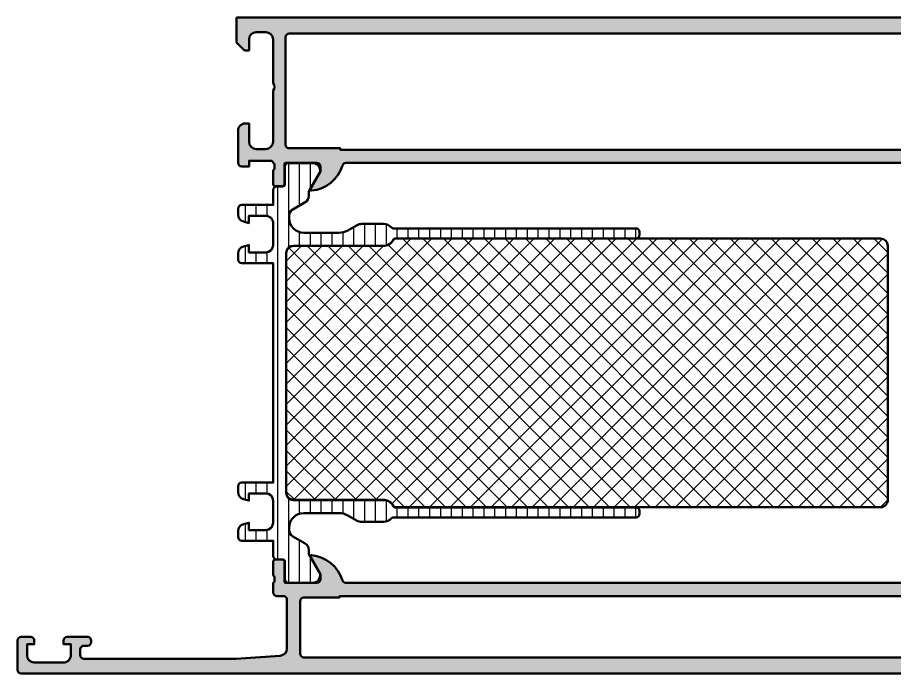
# Model space of a CAD drawing. Extents: x 0 to 210, y 0 to 90.
# Drawn here: x 0 to 120.1, y 0 to 89.8 of the extents above; entities that cross this region are included whole.
import ezdxf

# ---------------------------------------------------------------- set-up
doc = ezdxf.new("R2010")
doc.units = 0
for name, color, linetype, lineweight in [('0S-Alu contour', 7, 'Continuous', 50), ('0S-Alu hatch', 252, 'Continuous', 25), ('0S-Plastic contour', 254, 'Continuous', 50), ('0S-Plastic hatch', 253, 'Continuous', 25), ('0S-PT contour', 91, 'Continuous', 50), ('0S-PT hatch', 103, 'Continuous', 25)]:
    doc.layers.add(name, color=color, linetype=linetype, lineweight=lineweight)

# ---------------------------------------------------------------- blocks, each defined once
blk = doc.blocks.new('345310__DBAFB483_5487_4C6C_813A_D7002F64E29E_')
at = {"layer": '0S-Alu hatch'}
h = blk.add_hatch(color=256, dxfattribs=at)
edge = h.paths.add_edge_path()
edge.add_line((30, 89.8), (30, 86.40000610351561))
edge.add_line((30, 86.40000610351561), (31.0999755859375, 85.29999999999998))
edge.add_line((31.0999755859375, 85.29999999999998), (31.69998168945312, 85.29999999999998))
edge.add_line((31.69998168945312, 85.29999999999998), (31.69998168925665, 86.79998017685217))
edge.add_ellipse((32.70000151260096, 86.79998017685219), major_axis=(-1.000019823344302, 0), ratio=1, start_angle=270.00000001606634, end_angle=360, ccw=False)
edge.add_line((32.70000151232054, 87.80000000019649), (33.99997299848461, 87.80000000036453))
edge.add_ellipse((33.9999729984846, 86.7999729984846), major_axis=(-1.000027001879928, 0), ratio=1, start_angle=180, end_angle=269.9999999999992, ccw=False)
edge.add_line((35.00000000036453, 86.7999729984846), (35, 80.8))
edge.add_ellipse((34.47487825965852, 80.29999999999998), major_axis=(-0.7250881616598547, 0), ratio=1, start_angle=136.4038153765767, end_angle=223.5961846234234, ccw=False)
edge.add_line((35, 79.8), (35.00000000036453, 72.80002700151539))
edge.add_ellipse((33.99997299848459, 72.8000270015154), major_axis=(-1.000027001879935, 0), ratio=1, start_angle=90.00000000866072, end_angle=180, ccw=False)
edge.add_line((33.99997299863575, 71.79999999963547), (32.70000151260096, 71.79999999980352))
edge.add_ellipse((32.70000151260097, 72.80001982314784), major_axis=(-1.000019823344317, 0), ratio=1, start_angle=0, end_angle=89.9999999999996, ccw=False)
edge.add_line((31.69998168925665, 72.80001982314785), (31.69998168945312, 75.3))
edge.add_line((31.69998168945312, 75.3), (31.20000151260096, 75.30000000019648))
edge.add_arc((31.20000151260095, 74.29998017685216), 1.000019823344317, 89.9999999999998, 180)
edge.add_line((30.19998168925664, 74.299980176909), (30.19998168920304, 69.90000665918463))
edge.add_arc((30.69999750391119, 69.90000665918461), 0.5000158147081564, 180, 269.9999999999992)
edge.add_line((30.69999750391119, 69.39999084447646), (31.69998168945312, 69.39999084472655))
edge.add_line((31.69998168945312, 69.39999084472655), (31.70016479492188, 70.19971923828125))
edge.add_line((31.70016479492188, 70.19971923828125), (34.69481618328724, 70.19971923828125))
edge.add_ellipse((34.6923648174189, 69.8919895456192), major_axis=(-0.3077394562621123, 0), ratio=1, start_angle=181.4915769295175, end_angle=269.54359312452556, ccw=False)
edge.add_ellipse((34.92116355345697, 69.6324794080069), major_axis=(-0.2788950563274163, 0), ratio=1, start_angle=178.8354106258303, end_angle=253.58012358071682, ccw=False)
edge.add_line((35.20000099999999, 69.62681100000817), (35.20000100000001, 69.17321700000853))
edge.add_ellipse((34.92113290435685, 69.16755634053143), major_axis=(-0.2789255417371446, 0), ratio=1, start_angle=106.424594555353, end_angle=181.1628700728981, ccw=False)
edge.add_line((35.00000000000001, 68.9000130000085), (35.00000000000001, 67.020002))
edge.add_arc((35.30000000000001, 67.020002), 0.3000000000000043, 180, 270)
edge.add_line((35.30000000000001, 66.720002), (36.27997431904278, 66.720002))
edge.add_arc((36.27997431904278, 67.020002), 0.3000000000000114, 270, 360)
edge.add_line((36.57997431904279, 67.020002), (36.57997431904279, 69.77999999999999))
edge.add_ellipse((36.6999743190428, 69.77999999999999), major_axis=(-0.1200000000000116, 0), ratio=1, start_angle=270.0000000000034, end_angle=360, ccw=False)
edge.add_line((36.6999743190428, 69.89999999999999), (41, 69.9))
edge.add_ellipse((41, 69.40000000000002), major_axis=(-0.4999999999999858, 0), ratio=1, start_angle=180, end_angle=270.0000000000008, ccw=False)
edge.add_line((41.5, 69.4), (41.5, 68.7))
edge.add_line((41.5, 68.7), (40.11850454237763, 66.30717967697242))
edge.add_arc((40.23811978464828, 66.23811978464829), 0.1381197846482851, 149.9999999999973, 275.6225775507957)
edge.add_arc((39.76177675882625, 71.07660886184773), 4.999999999999915, 275.6225775507929, 342.2515836439301)
edge.add_ellipse((45.00000000000004, 69.39999999999995), major_axis=(-0.5000000000000647, 0), ratio=1, start_angle=269.9999999999984, end_angle=342.25158364393036, ccw=False)
edge.add_line((45.00000000000006, 69.9), (164.9999999999999, 69.89999999999999))
edge.add_ellipse((164.9999999999999, 69.39999999999951), major_axis=(-0.5000000000004832, 0), ratio=1, start_angle=197.7484163560697, end_angle=269.99999999999676, ccw=False)
edge.add_arc((170.2382232411737, 71.0766088618473), 4.999999999999522, 197.7484163560698, 264.3774224492072)
edge.add_arc((169.7618802153517, 66.23811978464826), 0.1381197846482856, 264.3774224492166, 390.0000000000042)
edge.add_line((169.8814954576223, 66.30717967697241), (168.5, 68.69999999999996))
edge.add_line((168.5, 68.69999999999996), (168.5, 69.40000000000003))
edge.add_ellipse((169, 69.39999999999996), major_axis=(-0.5000000000000285, 0), ratio=1, start_angle=270.0000000000065, end_angle=360, ccw=False)
edge.add_line((169, 69.89999999999998), (173.3000256809573, 69.89999999999998))
edge.add_ellipse((173.3000256809572, 69.78000000000002), major_axis=(-0.1199999999999619, 0), ratio=1, start_angle=180, end_angle=269.9999999999864, ccw=False)
edge.add_line((173.4200256809572, 69.78000000000003), (173.4200256809572, 67.02000199999999))
edge.add_arc((173.7200256809572, 67.02000199999999), 0.3000000000000114, 180, 269.9999999999945)
edge.add_line((173.7200256809572, 66.72000199999998), (174.7, 66.720002))
edge.add_arc((174.7, 67.020002), 0.3000000000000114, 270, 360)
edge.add_line((175, 67.020002), (175, 68.90001300000849))
edge.add_ellipse((175.0788670956432, 69.16755634053149), major_axis=(-0.2789255417372305, 0), ratio=1, start_angle=-1.1628700728862214, end_angle=73.57540544463632, ccw=False)
edge.add_line((174.799999, 69.17321700000853), (174.799999, 69.62681100000866))
edge.add_ellipse((175.078836446543, 69.63247940800693), major_axis=(-0.2788950563274499, 0), ratio=1, start_angle=-73.5801235791069, end_angle=1.1645893740762858, ccw=False)
edge.add_ellipse((175.3075800997164, 69.89204593277587), major_axis=(-0.307682929215992, 0), ratio=1, start_angle=270.4531670651785, end_angle=358.51865275890447, ccw=False)
edge.add_line((175.3051465816195, 70.19971923828123), (178.2998046875, 70.19971923828125))
edge.add_line((178.2998046875, 70.19971923828125), (178.2999877929687, 69.39999084472656))
edge.add_line((178.2999877929687, 69.39999084472656), (179.2999719785106, 69.39999084447648))
edge.add_arc((179.2999719785106, 69.90000665918465), 0.5000158147081777, 270.0000000000033, 360)
edge.add_line((179.7999877932188, 69.90000665916234), (179.7999877931652, 74.29998017685212))
edge.add_arc((178.7999679698208, 74.29998017685212), 1.000019823344359, 0, 90.0000000000016)
edge.add_line((178.7999679698208, 75.30000000019648), (178.2999877929687, 75.3))
edge.add_line((178.2999877929687, 75.3), (178.2999877931653, 72.8000198231479))
edge.add_ellipse((177.2999679698209, 72.80001982314788), major_axis=(-1.000019823344359, 0), ratio=1, start_angle=90.00000001606747, end_angle=180, ccw=False)
edge.add_line((177.2999679701013, 71.79999999980352), (175.9999964839373, 71.79999999963546))
edge.add_ellipse((175.9999964839373, 72.8000270015154), major_axis=(-1.000027001879942, 0), ratio=1, start_angle=0, end_angle=90, ccw=False)
edge.add_line((174.9999694820573, 72.8000270015154), (174.9999694824218, 79.8))
edge.add_ellipse((175.5250912227634, 80.29999999999998), major_axis=(-0.725088161659901, 0), ratio=1, start_angle=-43.59618462341979, end_angle=43.5961846234199, ccw=False)
edge.add_line((174.9999694824218, 80.8), (174.9999694820573, 86.7999729984846))
edge.add_ellipse((175.9999964839373, 86.79997299848456), major_axis=(-1.000027001879942, 0), ratio=1, start_angle=270.00000000866146, end_angle=360, ccw=False)
edge.add_line((175.9999964837861, 87.8000000003645), (177.2999679698209, 87.80000000019648))
edge.add_ellipse((177.2999679698209, 86.79998017685215), major_axis=(-1.000019823344331, 0), ratio=1, start_angle=180, end_angle=270.00000000000165, ccw=False)
edge.add_line((178.2999877931652, 86.79998017685215), (178.2999877929687, 85.29999999999998))
edge.add_line((178.2999877929687, 85.29999999999998), (178.8999938964844, 85.29999999999998))
edge.add_line((178.8999938964844, 85.29999999999998), (179.9999694824218, 86.40000610351561))
edge.add_line((179.9999694824218, 86.40000610351561), (179.9999694824218, 89.8))
edge.add_line((179.9999694824218, 89.8), (30, 89.8))
edge = h.paths.add_edge_path()
edge.add_ellipse((37.20000898742269, 87.09997956848551), major_axis=(-0.5000234838237247, 0), ratio=1, start_angle=270.0000000002329, end_angle=359.9973091415379, ccw=False)
edge.add_line((37.20000898742065, 87.60000305230923), (172.7999643096964, 87.60000305230922))
edge.add_ellipse((172.7999643096964, 87.09997956848551), major_axis=(-0.5000234838237247, 0), ratio=1, start_angle=180, end_angle=270, ccw=False)
edge.add_line((173.2999877935202, 87.09997956849404), (173.2999877932188, 72.40000665918463))
edge.add_ellipse((172.7999719785107, 72.40000665918463), major_axis=(-0.5000158147081493, 0), ratio=1, start_angle=89.9999999999967, end_angle=180, ccw=False)
edge.add_line((172.7999719785107, 71.89999084447648), (165.7999877929687, 71.89999084472656))
edge.add_line((165.7999877929687, 71.89999084472656), (165.7999877929687, 71.69999389648437))
edge.add_line((165.7999877929687, 71.69999389648437), (44.19998550415039, 71.69999389648437))
edge.add_line((44.19998550415039, 71.69999389648437), (44.19998550415039, 71.89999084472656))
edge.add_line((44.19998550415039, 71.89999084472656), (37.20000131860846, 71.89999084447646))
edge.add_ellipse((37.20000131860846, 72.40000665918463), major_axis=(-0.5000158147081564, 0), ratio=1, start_angle=0, end_angle=90, ccw=False)
edge.add_line((36.6999855039003, 72.40000665918463), (36.6999855041504, 87.1000030517578))
at = {"layer": '0S-Alu contour', "color": 7}
for points in [[(30, 89.8), (30, 86.40000610351561), (31.0999755859375, 85.29999999999998), (31.69998168945312, 85.29999999999998), (31.69998168925665, 86.79998017685217)], [(178.2999877931652, 86.79998017685215), (178.2999877929687, 85.29999999999998), (178.8999938964844, 85.29999999999998), (179.9999694824218, 86.40000610351561), (179.9999694824218, 89.8), (30, 89.8)], [(32.70000151232054, 87.80000000019649), (33.99997299848461, 87.80000000036453)], [(175.9999964837861, 87.8000000003645), (177.2999679698209, 87.80000000019648)], [(35.00000000036453, 86.7999729984846), (35, 80.8)], [(36.6999855039003, 72.40000665918463), (36.6999855041504, 87.1000030517578)], [(37.20000898742065, 87.60000305230923), (172.7999643096964, 87.60000305230922)], [(173.2999877935202, 87.09997956849404), (173.2999877932188, 72.40000665918463)], [(174.9999694824218, 80.8), (174.9999694820573, 86.7999729984846)], [(35, 79.8), (35.00000000036453, 72.80002700151539)], [(174.9999694820573, 72.8000270015154), (174.9999694824218, 79.8)], [(31.69998168925665, 72.80001982314785), (31.69998168945312, 75.3), (31.20000151260096, 75.30000000019648)], [(178.7999679698208, 75.30000000019648), (178.2999877929687, 75.3), (178.2999877931653, 72.8000198231479)], [(30.19998168925664, 74.299980176909), (30.19998168920304, 69.90000665918463)], [(179.7999877932188, 69.90000665916234), (179.7999877931652, 74.29998017685212)], [(33.99997299863575, 71.79999999963547), (32.70000151260096, 71.79999999980352)], [(172.7999719785107, 71.89999084447648), (165.7999877929687, 71.89999084472656), (165.7999877929687, 71.69999389648437), (44.19998550415039, 71.69999389648437), (44.19998550415039, 71.89999084472656), (37.20000131860846, 71.89999084447646)], [(177.2999679701013, 71.79999999980352), (175.9999964839373, 71.79999999963546)], [(30.69999750391119, 69.39999084447646), (31.69998168945312, 69.39999084472655), (31.70016479492188, 70.19971923828125), (34.69481618328724, 70.19971923828125)], [(36.57997431904279, 67.020002), (36.57997431904279, 69.77999999999999)], [(36.6999743190428, 69.89999999999999), (41, 69.9)], [(45.00000000000006, 69.9), (164.9999999999999, 69.89999999999999)], [(169, 69.89999999999998), (173.3000256809573, 69.89999999999998)], [(173.4200256809572, 69.78000000000003), (173.4200256809572, 67.02000199999999)], [(175.3051465816195, 70.19971923828123), (178.2998046875, 70.19971923828125), (178.2999877929687, 69.39999084472656), (179.2999719785106, 69.39999084447648)], [(35.00000000000001, 68.9000130000085), (35.00000000000001, 67.020002)], [(35.20000099999999, 69.62681100000817), (35.20000100000001, 69.17321700000853)], [(41.5, 69.4), (41.5, 68.7), (40.11850454237763, 66.30717967697242)], [(169.8814954576223, 66.30717967697241), (168.5, 68.69999999999996), (168.5, 69.40000000000003)], [(174.799999, 69.17321700000853), (174.799999, 69.62681100000866)], [(175, 67.020002), (175, 68.90001300000849)], [(35.30000000000001, 66.720002), (36.27997431904278, 66.720002)], [(173.7200256809572, 66.72000199999998), (174.7, 66.720002)]]:
    blk.add_lwpolyline(points, dxfattribs=at)
at = {"layer": '0S-Alu contour', "color": 7, "extrusion": (0, 0, -1)}
for centre, radius, start, end in [((-32.70000151260096, 86.79998017685219), 1.000019823344302, 0, 89.99999998393368), ((-33.9999729984846, 86.7999729984846), 1.000027001879928, 90.00000000000081, 180), ((-175.9999964839373, 86.79997299848456), 1.000027001879942, 0, 89.99999999133853), ((-177.2999679698209, 86.79998017685215), 1.000019823344331, 89.99999999999837, 180), ((-37.20000898742269, 87.09997956848551), 0.5000234838237247, 0.002690858462049, 89.99999999976713), ((-172.7999643096964, 87.09997956848551), 0.5000234838237247, 90, 180), ((-34.47487825965852, 80.29999999999998), 0.7250881616598548, 136.4038153765766, 223.5961846234233), ((-175.5250912227634, 80.29999999999998), 0.725088161659901, 316.4038153765801, 43.59618462341983), ((-32.70000151260097, 72.80001982314784), 1.000019823344317, 270.0000000000004, 0), ((-33.99997299848459, 72.8000270015154), 1.000027001879935, 180, 269.9999999913393), ((-37.20000131860846, 72.40000665918463), 0.5000158147081564, 270, 0), ((-172.7999719785107, 72.40000665918463), 0.5000158147081493, 180, 270.0000000000033), ((-175.9999964839373, 72.8000270015154), 1.000027001879942, 270, 0), ((-177.2999679698209, 72.80001982314788), 1.000019823344359, 180, 269.9999999839325), ((-34.6923648174189, 69.8919895456192), 0.3077394562621123, 90.45640687547443, 178.5084230704825), ((-34.92116355345697, 69.6324794080069), 0.2788950563274163, 106.4198764192832, 181.1645893741698), ((-36.6999743190428, 69.77999999999999), 0.1200000000000116, 0, 89.99999999999662), ((-41, 69.40000000000002), 0.4999999999999858, 89.9999999999992, 180), ((-45.00000000000004, 69.39999999999995), 0.5000000000000647, 17.74841635606966, 90.0000000000016), ((-164.9999999999999, 69.39999999999951), 0.5000000000004832, 90.00000000000325, 162.2515836439303), ((-169, 69.39999999999996), 0.5000000000000285, 0, 89.99999999999349), ((-173.3000256809572, 69.78000000000002), 0.1199999999999619, 90.00000000001357, 180), ((-175.078836446543, 69.63247940800693), 0.2788950563274499, 358.8354106259237, 73.58012357910688), ((-175.3075800997164, 69.89204593277587), 0.307682929215992, 1.48134724109554, 89.54683293482152), ((-34.92113290435685, 69.16755634053143), 0.2789255417371446, 178.8371299271019, 253.575405444647), ((-175.0788670956432, 69.16755634053149), 0.2789255417372305, 286.4245945553637, 1.162870072886224)]:
    blk.add_arc(centre, radius, start, end, dxfattribs=at)
at = {"layer": '0S-Alu contour', "color": 7}
for centre, radius, start, end in [((31.20000151260095, 74.29998017685216), 1.000019823344317, 89.9999999999998, 180), ((178.7999679698208, 74.29998017685212), 1.000019823344359, 0, 90.0000000000016), ((30.69999750391119, 69.90000665918461), 0.5000158147081564, 180, 269.9999999999992), ((179.2999719785106, 69.90000665918465), 0.5000158147081777, 270.0000000000033, 0), ((39.76177675882625, 71.07660886184773), 4.999999999999915, 275.6225775507929, 342.2515836439301), ((170.2382232411737, 71.0766088618473), 4.999999999999522, 197.7484163560698, 264.3774224492072), ((35.30000000000001, 67.020002), 0.3000000000000043, 180, 270), ((36.27997431904278, 67.020002), 0.3000000000000114, 270, 0), ((40.23811978464828, 66.23811978464829), 0.1381197846482851, 149.9999999999973, 275.6225775507957), ((169.7618802153517, 66.23811978464826), 0.1381197846482856, 264.3774224492166, 30.00000000000416), ((173.7200256809572, 67.02000199999999), 0.3000000000000114, 180, 269.9999999999945), ((174.7, 67.020002), 0.3000000000000114, 270, 0)]:
    blk.add_arc(centre, radius, start, end, dxfattribs=at)
blk = doc.blocks.new('245327__C580EF58_B4B7_433E_B28A_AFDC94E6EC73___C88EB13C_9225_4114_BD63_68DD6DCE6087_')
at = {"layer": '0S-Plastic hatch'}
h = blk.add_hatch(dxfattribs=at)
h.set_pattern_fill('ANSI31', color=256, scale=0.4680000000000001, angle=45, style=0)
h.set_pattern_definition([(90, (0, 0), (-1.4859, 0), [])])
edge = h.paths.add_edge_path()
edge.add_arc((39.19999999999999, 62.34999999999928), 2.010000000000005, 180, 270)
edge.add_line((39.19999999999999, 60.33999999999927), (43.99162662856491, 60.33999999999927))
edge.add_arc((43.99162662856491, 62.84999999999937), 2.510000000000104, 270, 299.5075853665981)
edge.add_line((45.2278989710071, 60.66557085367463), (46.43147689222136, 61.34673283985061))
edge.add_ellipse((47.16535967717713, 60.0500000000004), major_axis=(-1.49000000000014, 0), ratio=1, start_angle=269.99999999999943, end_angle=299.50758536659833, ccw=False)
edge.add_line((47.16535967717714, 61.54000000000054), (50.12499866056393, 61.54000000000053))
edge.add_ellipse((50.1249986605639, 60.05000000004324), major_axis=(-1.489999999957291, 0), ratio=1, start_angle=221.8103148951162, end_angle=269.99999999999864, ccw=False)
edge.add_arc((51.46663944704585, 61.24999999999929), 0.3100000000000608, 221.8103148951158, 270)
edge.add_line((51.46663944704585, 60.93999999999923), (84.69459364058915, 60.93999999999926))
edge.add_ellipse((84.6945936405891, 60.44999999999925), major_axis=(-0.4900000000000162, 0), ratio=1, start_angle=180, end_angle=269.9999999999967, ccw=False)
edge.add_line((85.18459364058914, 60.44999999999927), (85.18459364058914, 60.04999999999923))
edge.add_ellipse((84.69459364058918, 60.04999999999921), major_axis=(-0.4899999999999523, 0), ratio=1, start_angle=90, end_angle=180, ccw=False)
edge.add_line((84.69459364058918, 59.55999999999925), (51.73745021024314, 59.55999999999924))
edge.add_arc((51.73745021024314, 59.24999999999905), 0.3100000000001941, 90, 153.612200038087)
edge.add_ellipse((50.12499866056444, 60.05000000003199), major_axis=(-1.490000000031457, 0), ratio=1, start_angle=87.34531223058929, end_angle=153.6122000380867, ccw=False)
edge.add_line((50.05598712564875, 58.56159904325242), (37.79973606131433, 58.5583961730485))
edge.add_arc((37.79999999999986, 57.54839620753545), 1.009999999999999, 90.01497284445892, 180)
edge.add_line((36.78999999999986, 57.54839620753544), (36.79000000000016, 24.75160379246469))
edge.add_arc((37.80000000000015, 24.75160379246469), 1.009999999999998, 180, 269.9850271555399)
edge.add_line((37.7997360613146, 23.74160382695164), (50.05598712564874, 23.73840095674772))
edge.add_ellipse((50.12499866056451, 22.24999999996827), major_axis=(-1.490000000031343, 0), ratio=1, start_angle=206.3877999619124, end_angle=272.65468776941367, ccw=False)
edge.add_arc((51.73745021024322, 23.05000000000118), 0.31000000000031, 206.3877999619124, 270)
edge.add_line((51.73745021024322, 22.74000000000087), (84.69459364058916, 22.74000000000087))
edge.add_ellipse((84.69459364058916, 22.25000000000089), major_axis=(-0.4899999999999807, 0), ratio=1, start_angle=180, end_angle=270, ccw=False)
edge.add_line((85.18459364058914, 22.25000000000089), (85.18459364058914, 21.85000000000087))
edge.add_ellipse((84.69459364058913, 21.85000000000088), major_axis=(-0.4900000000000091, 0), ratio=1, start_angle=90.0000000000017, end_angle=180, ccw=False)
edge.add_line((84.69459364058915, 21.36000000000088), (51.46663944704584, 21.36000000000088))
edge.add_arc((51.46663944704584, 21.05000000000083), 0.3100000000000413, 90.00000000000134, 138.1896851048857)
edge.add_ellipse((50.12499866056395, 22.24999999995679), major_axis=(-1.489999999957189, 0), ratio=1, start_angle=89.99999999999949, end_angle=138.1896851048845, ccw=False)
edge.add_line((50.12499866056394, 20.7599999999996), (47.16535967717706, 20.7599999999996))
edge.add_ellipse((47.16535967717707, 22.24999999999966), major_axis=(-1.490000000000058, 0), ratio=1, start_angle=60.49241463340212, end_angle=89.99999999999977, ccw=False)
edge.add_line((46.43147689222135, 20.95326716014952), (45.2278989710071, 21.6344291463255))
edge.add_arc((43.99162662856492, 19.45000000000079), 2.510000000000061, 60.49241463340192, 90.00000000000017)
edge.add_line((43.99162662856492, 21.96000000000086), (39.19999999999999, 21.96000000000086))
edge.add_arc((39.19999999999999, 19.95000000000085), 2.010000000000008, 90, 180)
edge.add_line((37.18999999999998, 19.95000000000048), (37.19000000000004, 19.64428655316073))
edge.add_arc((38.20000000000004, 19.64428655316092), 1.009999999999998, 180, 239.9999999999998)
edge.add_line((37.69500000000004, 18.76960089533864), (39.39369200779303, 17.78886060736907))
edge.add_ellipse((38.89869200779307, 16.93149545762251), major_axis=(-0.9899999999999444, 0), ratio=1, start_angle=180, end_angle=240.0000000000012, ccw=False)
edge.add_line((39.88869200779302, 16.93149545762231), (39.88869200779293, 16.47641776617654))
edge.add_arc((40.39869200779292, 16.47641776617644), 0.5099999999999909, 180, 209.999996599345)
edge.add_line((39.95701903672795, 16.22141779239089), (41.27694055409616, 13.93524634894251))
edge.add_ellipse((40.44422884911532, 13.3998180747229), major_axis=(-0.9899960709244707, 0), ratio=1, start_angle=98.22289635889899, end_angle=212.7407569883871, ccw=False)
edge.add_line((40.58582249619141, 12.42000000000005), (37.10999536038211, 12.41999999999308))
edge.add_ellipse((37.10999536038212, 12.90999597743866), major_axis=(-0.4899959774455791, 0), ratio=1, start_angle=-0.0003024817733034979, end_angle=89.9999999999983, ccw=False)
edge.add_line((36.61999938294337, 12.90999856427794), (36.62033133037532, 15.30995412303332))
edge.add_arc((36.31033133333454, 15.30999699999406), 0.3100000000059922, 359.9920752616494, 449.9999999994011)
edge.add_line((36.31033133333778, 15.61999700000005), (35.49999732109789, 15.61999699999287))
edge.add_ellipse((35.49999732109794, 16.10999432109082), major_axis=(-0.4899973210979454, 0), ratio=1, start_angle=0, end_angle=89.999999999995, ccw=False)
edge.add_line((35.00999999999999, 16.10999432109086), (35.01, 18.16000000000006))
edge.add_line((35.01, 18.16000000000006), (30.7, 18.16000000000006))
edge.add_ellipse((30.70000000000001, 18.65000000000006), major_axis=(-0.4899999999999985, 0), ratio=1, start_angle=0, end_angle=89.9999999999996, ccw=False)
edge.add_line((30.21000000000001, 18.65000000000007), (30.21000000000001, 19.48074922337443))
edge.add_ellipse((31.2, 19.48074922337443), major_axis=(-0.9899999999999913, 0), ratio=1, start_angle=284.9999999999999, end_angle=360, ccw=False)
edge.add_line((30.9437691453485, 20.4370157914006), (31.68999999999999, 20.63696774627165))
edge.add_line((31.68999999999999, 20.63696774627165), (31.69, 19.64000000000006))
edge.add_line((31.69, 19.64000000000006), (34, 19.64000000000006))
edge.add_arc((33.99999999999999, 20.65000000000006), 1.009999999999998, 270.0000000000004, 360)
edge.add_line((35.00999999999999, 20.65000000000006), (35.01000000000001, 23.65000000000006))
edge.add_arc((34.00000000000001, 23.65000000000007), 1.009999999999998, 0, 89.9999999999996)
edge.add_line((34.00000000000002, 24.66000000000006), (31.69, 24.66000000000006))
edge.add_line((31.69, 24.66000000000006), (31.69, 23.66303225372848))
edge.add_line((31.69, 23.66303225372848), (30.94376914534849, 23.86298420859954))
edge.add_ellipse((31.2, 24.81925077662571), major_axis=(-0.99, 0), ratio=1, start_angle=0, end_angle=74.99999999999898, ccw=False)
edge.add_line((30.21, 24.81925077662572), (30.21, 25.65000000000006))
edge.add_ellipse((30.70000000000002, 25.65000000000005), major_axis=(-0.4900000000000126, 0), ratio=1, start_angle=270.0000000000008, end_angle=360, ccw=False)
edge.add_line((30.70000000000001, 26.14000000000006), (35.01, 26.14000000000006))
edge.add_line((35.01, 26.14000000000006), (35.01000000000001, 56.16000000000006))
edge.add_line((35.01000000000001, 56.16000000000006), (30.69999999999998, 56.16000000000008))
edge.add_ellipse((30.69999999999998, 56.65000000000005), major_axis=(-0.4899999999999664, 0), ratio=1, start_angle=0, end_angle=90.0000000000004, ccw=False)
edge.add_line((30.21000000000001, 56.65000000000006), (30.21000000000002, 57.48074922337443))
edge.add_ellipse((31.20000000000008, 57.48074922337441), major_axis=(-0.9900000000000659, 0), ratio=1, start_angle=284.99999999999847, end_angle=360, ccw=False)
edge.add_line((30.9437691453486, 58.43701579140066), (31.69000000000003, 58.63696774627168))
edge.add_line((31.69000000000003, 58.63696774627168), (31.69000000000001, 57.64000000000004))
edge.add_line((31.69000000000001, 57.64000000000004), (34.00000000000003, 57.64000000000007))
edge.add_arc((34.00000000000002, 58.65000000000009), 1.010000000000012, 270.0000000000008, 360)
edge.add_line((35.01000000000003, 58.65000000000009), (35.01000000000001, 61.65000000000012))
edge.add_arc((34.00000000000002, 61.65000000000012), 1.00999999999999, 0, 90.00000000000081)
edge.add_line((34, 62.66000000000011), (31.69000000000001, 62.66000000000008))
edge.add_line((31.69000000000001, 62.66000000000008), (31.69000000000001, 61.6630322537285))
edge.add_line((31.69000000000001, 61.6630322537285), (30.9437691453485, 61.86298420859958))
edge.add_ellipse((31.19999999999999, 62.8192507766257), major_axis=(-0.9899999999999506, 0), ratio=1, start_angle=0, end_angle=75.00000000000011, ccw=False)
edge.add_line((30.21000000000003, 62.8192507766257), (30.21000000000002, 63.65000000000009))
edge.add_ellipse((30.70000000000002, 63.65000000000009), major_axis=(-0.4899999999999985, 0), ratio=1, start_angle=269.99999999999955, end_angle=360, ccw=False)
edge.add_line((30.70000000000002, 64.1400000000001), (35.01000000000001, 64.14000000000009))
edge.add_line((35.01000000000001, 64.14000000000009), (35.01000000000001, 66.19000567890927))
edge.add_ellipse((35.49999732109802, 66.19000567890927), major_axis=(-0.4899973210980022, 0), ratio=1, start_angle=269.9999999999975, end_angle=360, ccw=False)
edge.add_line((35.49999732109804, 66.68000300000728), (36.31033133334041, 66.68000300000006))
edge.add_arc((36.31033133334045, 66.99000300000013), 0.3100000000000733, 269.9999999999921, 360.0079248428869)
edge.add_line((36.62033133037523, 66.99004587752636), (36.61999938762344, 69.38993624989715))
edge.add_ellipse((37.10999536036693, 69.39000402257663), major_axis=(-0.4899959774303982, 0), ratio=1, start_angle=-90.00000000177721, end_angle=0.00792473549921624, ccw=False)
edge.add_line((37.10999536038213, 69.88000000000702), (40.58582249619143, 69.88000000000008))
edge.add_ellipse((40.44422884911532, 68.90018192527722), major_axis=(-0.9899960709244716, 0), ratio=1, start_angle=147.259243011622, end_angle=261.7771036411002, ccw=False)
edge.add_line((41.27694055409625, 68.36475365105775), (39.95701903672796, 66.07858220760926))
edge.add_arc((40.39869200779293, 65.8235822338237), 0.5099999999999976, 150.0000034006536, 180)
edge.add_line((39.88869200779293, 65.82358223382359), (39.88869200779302, 65.36850454237779))
edge.add_ellipse((38.89869200779299, 65.36850454237762), major_axis=(-0.9900000000000304, 0), ratio=1, start_angle=120.00000000000259, end_angle=180, ccw=False)
edge.add_line((39.39369200779304, 64.51113939263102), (37.69500000000002, 63.53039910466143))
edge.add_arc((38.20000000000004, 62.65571344683914), 1.010000000000008, 120.0000000000008, 180)
edge.add_line((37.19000000000003, 62.65571344683933), (37.18999999999998, 62.34999999999965))
at = {"layer": '0S-Plastic contour', "color": 7}
for points in [[(37.10999536038213, 69.88000000000702), (40.58582249619143, 69.88000000000008)], [(36.62033133037523, 66.99004587752636), (36.61999938762344, 69.38993624989715)], [(41.27694055409625, 68.36475365105775), (39.95701903672796, 66.07858220760926)], [(30.70000000000002, 64.1400000000001), (35.01000000000001, 64.14000000000009), (35.01000000000001, 66.19000567890927)], [(35.49999732109804, 66.68000300000728), (36.31033133334041, 66.68000300000006)], [(39.88869200779293, 65.82358223382359), (39.88869200779302, 65.36850454237779)], [(39.39369200779304, 64.51113939263102), (37.69500000000002, 63.53039910466143)], [(30.21000000000003, 62.8192507766257), (30.21000000000002, 63.65000000000009)], [(34, 62.66000000000011), (31.69000000000001, 62.66000000000008), (31.69000000000001, 61.6630322537285), (30.9437691453485, 61.86298420859958)], [(37.19000000000003, 62.65571344683933), (37.18999999999998, 62.34999999999965)], [(35.01000000000003, 58.65000000000009), (35.01000000000001, 61.65000000000012)], [(45.2278989710071, 60.66557085367463), (46.43147689222136, 61.34673283985061)], [(47.16535967717714, 61.54000000000054), (50.12499866056393, 61.54000000000053)], [(39.19999999999999, 60.33999999999927), (43.99162662856491, 60.33999999999927)], [(51.46663944704585, 60.93999999999923), (84.69459364058915, 60.93999999999926)], [(85.18459364058914, 60.44999999999927), (85.18459364058914, 60.04999999999923)], [(84.69459364058918, 59.55999999999925), (51.73745021024314, 59.55999999999924)], [(30.9437691453486, 58.43701579140066), (31.69000000000003, 58.63696774627168), (31.69000000000001, 57.64000000000004), (34.00000000000003, 57.64000000000007)], [(50.05598712564875, 58.56159904325242), (37.79973606131433, 58.5583961730485)], [(30.21000000000001, 56.65000000000006), (30.21000000000002, 57.48074922337443)], [(36.78999999999986, 57.54839620753544), (36.79000000000016, 24.75160379246469)], [(30.70000000000001, 26.14000000000006), (35.01, 26.14000000000006), (35.01000000000001, 56.16000000000006), (30.69999999999998, 56.16000000000008)], [(30.21, 24.81925077662572), (30.21, 25.65000000000006)], [(34.00000000000002, 24.66000000000006), (31.69, 24.66000000000006), (31.69, 23.66303225372848), (30.94376914534849, 23.86298420859954)], [(35.00999999999999, 20.65000000000006), (35.01000000000001, 23.65000000000006)], [(37.7997360613146, 23.74160382695164), (50.05598712564874, 23.73840095674772)], [(43.99162662856492, 21.96000000000086), (39.19999999999999, 21.96000000000086)], [(46.43147689222135, 20.95326716014952), (45.2278989710071, 21.6344291463255)], [(51.73745021024322, 22.74000000000087), (84.69459364058916, 22.74000000000087)], [(85.18459364058914, 22.25000000000089), (85.18459364058914, 21.85000000000087)], [(30.9437691453485, 20.4370157914006), (31.68999999999999, 20.63696774627165), (31.69, 19.64000000000006), (34, 19.64000000000006)], [(50.12499866056394, 20.7599999999996), (47.16535967717706, 20.7599999999996)], [(84.69459364058915, 21.36000000000088), (51.46663944704584, 21.36000000000088)], [(30.21000000000001, 18.65000000000007), (30.21000000000001, 19.48074922337443)], [(37.18999999999998, 19.95000000000048), (37.19000000000004, 19.64428655316073)], [(35.00999999999999, 16.10999432109086), (35.01, 18.16000000000006), (30.7, 18.16000000000006)], [(37.69500000000004, 18.76960089533864), (39.39369200779303, 17.78886060736907)], [(39.88869200779302, 16.93149545762231), (39.88869200779293, 16.47641776617654)], [(36.31033133333778, 15.61999700000005), (35.49999732109789, 15.61999699999287)], [(39.95701903672795, 16.22141779239089), (41.27694055409616, 13.93524634894251)], [(36.61999938294337, 12.90999856427794), (36.62033133037532, 15.30995412303332)], [(40.58582249619141, 12.42000000000005), (37.10999536038211, 12.41999999999308)]]:
    blk.add_lwpolyline(points, dxfattribs=at)
at = {"layer": '0S-Plastic contour', "color": 7, "extrusion": (0, 0, -1)}
for centre, radius, start, end in [((-37.10999536036693, 69.39000402257663), 0.4899959774303983, 359.9920752645008, 90.0000000017772), ((-40.44422884911532, 68.90018192527722), 0.9899960709244716, 98.2228963588998, 212.740756988378), ((-35.49999732109802, 66.19000567890927), 0.4899973210980022, 0, 90.00000000000249), ((-38.89869200779299, 65.36850454237762), 0.9900000000000304, 180, 239.9999999999974), ((-30.70000000000002, 63.65000000000009), 0.4899999999999985, 0, 90.00000000000043), ((-31.19999999999999, 62.8192507766257), 0.9899999999999506, 284.9999999999999, 0), ((-47.16535967717713, 60.0500000000004), 1.49000000000014, 60.49241463340167, 90.00000000000055), ((-50.1249986605639, 60.05000000004324), 1.489999999957291, 90.00000000000138, 138.1896851048838), ((-84.6945936405891, 60.44999999999925), 0.4900000000000162, 90.00000000000333, 180), ((-50.12499866056444, 60.05000000003199), 1.490000000031457, 206.3877999619134, 272.6546877694107), ((-84.69459364058918, 60.04999999999921), 0.4899999999999523, 180, 270), ((-31.20000000000008, 57.48074922337441), 0.9900000000000659, 0, 75.00000000000155), ((-30.69999999999998, 56.65000000000005), 0.4899999999999665, 269.9999999999996, 0), ((-30.70000000000002, 25.65000000000005), 0.4900000000000127, 0, 89.99999999999918), ((-31.2, 24.81925077662571), 0.99, 285.000000000001, 0), ((-50.12499866056451, 22.24999999996827), 1.490000000031343, 87.34531223058634, 153.6122000380876), ((-84.69459364058916, 22.25000000000089), 0.4899999999999807, 90, 180), ((-84.69459364058913, 21.85000000000088), 0.4900000000000091, 180, 269.9999999999983), ((-31.2, 19.48074922337443), 0.9899999999999913, 0, 75.00000000000011), ((-47.16535967717707, 22.24999999999966), 1.490000000000058, 270.0000000000002, 299.5075853665979), ((-50.12499866056395, 22.24999999995679), 1.489999999957189, 221.8103148951155, 270.0000000000006), ((-30.70000000000001, 18.65000000000006), 0.4899999999999985, 270.0000000000004, 0), ((-38.89869200779307, 16.93149545762251), 0.9899999999999444, 119.9999999999988, 180), ((-35.49999732109794, 16.10999432109082), 0.4899973210979454, 270.000000000005, 0), ((-40.44422884911532, 13.3998180747229), 0.9899960709244707, 147.2592430116129, 261.777103641101), ((-37.10999536038212, 12.90999597743866), 0.4899959774455791, 270.0000000000017, 0.0003024817733149)]:
    blk.add_arc(centre, radius, start, end, dxfattribs=at)
at = {"layer": '0S-Plastic contour', "color": 7}
for centre, radius, start, end in [((36.31033133334045, 66.99000300000013), 0.3100000000000733, 269.9999999999921, 0.007924842886852), ((40.39869200779293, 65.8235822338237), 0.5099999999999976, 150.0000034006536, 180), ((34.00000000000002, 61.65000000000012), 1.00999999999999, 0, 90.00000000000081), ((38.20000000000004, 62.65571344683914), 1.010000000000008, 120.0000000000008, 180), ((39.19999999999999, 62.34999999999928), 2.010000000000005, 180, 270), ((43.99162662856491, 62.84999999999937), 2.510000000000104, 270, 299.5075853665981), ((51.46663944704585, 61.24999999999929), 0.3100000000000608, 221.8103148951158, 270), ((51.73745021024314, 59.24999999999905), 0.3100000000001941, 90, 153.612200038087), ((34.00000000000002, 58.65000000000009), 1.010000000000012, 270.0000000000008, 0), ((37.79999999999986, 57.54839620753545), 1.009999999999999, 90.01497284445892, 180), ((34.00000000000001, 23.65000000000007), 1.009999999999998, 0, 89.9999999999996), ((37.80000000000015, 24.75160379246469), 1.009999999999998, 180, 269.9850271555399), ((51.73745021024322, 23.05000000000118), 0.31000000000031, 206.3877999619124, 270), ((39.19999999999999, 19.95000000000085), 2.010000000000008, 90, 180), ((43.99162662856492, 19.45000000000079), 2.510000000000061, 60.49241463340192, 90.00000000000017), ((33.99999999999999, 20.65000000000006), 1.009999999999998, 270.0000000000004, 0), ((51.46663944704584, 21.05000000000083), 0.3100000000000413, 90.00000000000134, 138.1896851048857), ((38.20000000000004, 19.64428655316092), 1.009999999999998, 180, 239.9999999999998), ((36.31033133333454, 15.30999699999406), 0.3100000000059922, 359.9920752616494, 89.99999999940115), ((40.39869200779292, 16.47641776617644), 0.5099999999999909, 180, 209.999996599345)]:
    blk.add_arc(centre, radius, start, end, dxfattribs=at)
blk = doc.blocks.new('465230__5C61C170_61E8_45DE_B977_BA0AC4AAD2B9_')
at = {"layer": '0S-PT hatch'}
h = blk.add_hatch(dxfattribs=at)
h.set_pattern_fill('ANSI37', color=256, scale=0.625, angle=90, style=0)
h.set_pattern_definition([(135, (0, 0), (-1.403165018917055, -1.403165018917055), []), (225, (0, 0), (1.403165018917055, -1.403165018917055), [])])
edge = h.paths.add_edge_path()
edge.add_line((119.19, 58.54999999999926), (119.19, 23.75000000000087))
edge.add_ellipse((118.2, 23.75000000000085), major_axis=(-0.9899999999999806, 0), ratio=1, start_angle=89.9999999999992, end_angle=180, ccw=False)
edge.add_line((118.2, 22.76000000000088), (84.69459364058918, 22.76000000000088))
edge.add_line((84.69459364058918, 22.76000000000088), (51.73745021024322, 22.76000000000087))
edge.add_ellipse((51.73745021024323, 23.0500000000012), major_axis=(-0.290000000000326, 0), ratio=1, start_angle=26.387799961914425, end_angle=89.99999999999858, ccw=False)
edge.add_arc((50.12499866056451, 22.24999999996827), 1.510000000031346, 26.38779996191237, 92.63694578617529)
edge.add_line((50.05552787846216, 23.75840107744361), (37.79974128782323, 23.76160382626873))
edge.add_ellipse((37.80000000000016, 24.75160379246471), major_axis=(-0.9900000000000099, 0), ratio=1, start_angle=0, end_angle=89.98502715553963, ccw=False)
edge.add_line((36.81000000000015, 24.75160379246469), (36.80999999999987, 57.54839620753544))
edge.add_ellipse((37.79999999999986, 57.54839620753545), major_axis=(-0.9899999999999877, 0), ratio=1, start_angle=270.0149728444588, end_angle=360, ccw=False)
edge.add_line((37.79974128782295, 58.5383961737314), (50.05552787846218, 58.54159892255653))
edge.add_arc((50.12499866056444, 60.050000000032), 1.510000000031461, 267.3630542138281, 333.6122000380864)
edge.add_ellipse((51.73745021024314, 59.24999999999906), major_axis=(-0.2900000000001922, 0), ratio=1, start_angle=270, end_angle=333.61220003808813, ccw=False)
edge.add_line((51.73745021024314, 59.53999999999926), (84.69459364058918, 59.53999999999926))
edge.add_line((84.69459364058918, 59.53999999999926), (118.2, 59.53999999999926))
edge.add_ellipse((118.1999999999999, 58.54999999999924), major_axis=(-0.990000000000009, 0), ratio=1, start_angle=180, end_angle=269.99999999999835, ccw=False)
at = {"layer": '0S-PT contour', "color": 7}
for points in [[(51.73745021024314, 59.53999999999926), (84.69459364058918, 59.53999999999926), (118.2, 59.53999999999926)], [(37.79974128782295, 58.5383961737314), (50.05552787846218, 58.54159892255653)], [(119.19, 58.54999999999926), (119.19, 23.75000000000087)], [(36.81000000000015, 24.75160379246469), (36.80999999999987, 57.54839620753544)], [(50.05552787846216, 23.75840107744361), (37.79974128782323, 23.76160382626873)], [(118.2, 22.76000000000088), (84.69459364058918, 22.76000000000088), (51.73745021024322, 22.76000000000087)]]:
    blk.add_lwpolyline(points, dxfattribs=at)
for centre, radius, start, end in [((50.12499866056444, 60.050000000032), 1.510000000031461, 267.3630542138281, 333.6122000380864), ((50.12499866056451, 22.24999999996827), 1.510000000031346, 26.38779996191237, 92.63694578617529)]:
    blk.add_arc(centre, radius, start, end, dxfattribs=at)
at = {"layer": '0S-PT contour', "color": 7, "extrusion": (0, 0, -1)}
for centre, radius, start, end in [((-51.73745021024314, 59.24999999999906), 0.2900000000001922, 26.38779996191187, 90), ((-118.1999999999999, 58.54999999999924), 0.990000000000009, 90.00000000000165, 180), ((-37.79999999999986, 57.54839620753545), 0.9899999999999877, 0, 89.98502715554122), ((-37.80000000000016, 24.75160379246471), 0.9900000000000101, 270.0149728444604, 0), ((-51.73745021024323, 23.0500000000012), 0.290000000000326, 270.0000000000014, 333.6122000380856), ((-118.2, 23.75000000000085), 0.9899999999999806, 180, 270.0000000000008)]:
    blk.add_arc(centre, radius, start, end, dxfattribs=at)
blk = doc.blocks.new('445180__5375E032_10CD_4467_A944_3CA9CA2A2E2F_')
at = {"layer": '0S-Alu hatch'}
h = blk.add_hatch(color=256, dxfattribs=at)
edge = h.paths.add_edge_path()
edge.add_line((35.50000000000001, 10.6), (36.39999999999999, 10.6))
edge.add_ellipse((36.4, 10.1), major_axis=(-0.4999999999999965, 0), ratio=1, start_angle=180, end_angle=270.0000000000008, ccw=False)
edge.add_line((36.89999999999999, 10.1), (36.90000000000001, 3.431119203401311))
edge.add_ellipse((35.90000000000001, 3.431119203401312), major_axis=(-1.000000000000007, 0), ratio=1, start_angle=94.08561677997488, end_angle=180, ccw=False)
edge.add_line((35.97124704998792, 2.433660503570566), (29.9, 2.000000000000001))
edge.add_line((29.9, 2.000000000000001), (9.099999999999998, 1.999999999999998))
edge.add_ellipse((9.099999999999996, 2.499999999999994), major_axis=(-0.4999999999999958, 0), ratio=1, start_angle=0, end_angle=90.00000000000023, ccw=False)
edge.add_line((8.6, 2.499999999999995), (8.6, 3.3))
edge.add_ellipse((9.099999999999996, 3.300000000000001), major_axis=(-0.4999999999999965, 0), ratio=1, start_angle=269.99999999999983, end_angle=360, ccw=False)
edge.add_line((9.099999999999998, 3.799999999999998), (9.599999999999998, 3.799999999999998))
edge.add_arc((9.599999999999998, 4.299999999999998), 0.5, 270, 360)
edge.add_line((10.1, 4.299999999999994), (10.1, 4.499999999999999))
edge.add_arc((9.600000000000001, 4.500000000000002), 0.4999999999999983, 0, 90)
edge.add_line((9.600000000000001, 5), (6.799999999999998, 4.999999999999999))
edge.add_arc((6.799999999999999, 4.500000000000001), 0.4999999999999974, 90.0000000000001, 180)
edge.add_line((6.300000000000002, 4.500000000000002), (6.300000000000001, 3.999999999999999))
edge.add_line((6.300000000000001, 3.999999999999999), (7.300000000000001, 3.999999999999999))
edge.add_line((7.300000000000001, 3.999999999999999), (7.3, 2.499999999999998))
edge.add_ellipse((6.300000000000001, 2.499999999999998), major_axis=(-0.9999999999999991, 0), ratio=1, start_angle=90, end_angle=180, ccw=False)
edge.add_line((6.3, 1.499999999999998), (2.299999999999999, 1.499999999999998))
edge.add_ellipse((2.300000000000001, 2.499999999999999), major_axis=(-1, 0), ratio=1, start_angle=0, end_angle=89.99999999999989, ccw=False)
edge.add_line((1.299999999999999, 2.499999999999999), (1.299999999999999, 3.999999999999998))
edge.add_line((1.299999999999999, 3.999999999999998), (2.299999999999999, 3.999999999999999))
edge.add_line((2.299999999999999, 3.999999999999999), (2.299999999999999, 4.499999999999999))
edge.add_arc((1.799999999999999, 4.499999999999999), 0.5000000000000002, 0, 89.99999999999984)
edge.add_line((1.8, 4.999999999999999), (0.5000000000000026, 5.000000000000001))
edge.add_arc((0.5000000000000014, 4.500000000000001), 0.5, 89.99999999999987, 180)
edge.add_line((1.3e-15, 4.5), (0, 0.5))
edge.add_arc((0.5, 0.5), 0.5, 180, 269.9999999999999)
edge.add_line((0.4999999999999998, 0), (209.5, 0))
edge.add_arc((209.5, 0.5), 0.5, 270, 360)
edge.add_line((210, 0.5), (210, 4.50000000000001))
edge.add_arc((209.5, 4.50000000000001), 0.5, 0, 90)
edge.add_line((209.5, 5.00000000000001), (208.2, 4.999999999999996))
edge.add_arc((208.2, 4.500000000000012), 0.4999999999999841, 90.00000000000325, 180)
edge.add_line((207.7, 4.49999999999995), (207.7, 3.999999999999999))
edge.add_line((207.7, 3.999999999999999), (208.7, 4))
edge.add_line((208.7, 4), (208.6999999999999, 2.499999999999923))
edge.add_ellipse((207.6999999999999, 2.49999999999996), major_axis=(-0.9999999999999715, 0), ratio=1, start_angle=90.00000000000159, end_angle=180, ccw=False)
edge.add_line((207.6999999999999, 1.499999999999989), (203.7, 1.499999999999998))
edge.add_ellipse((203.7, 2.499999999999999), major_axis=(-1, 0), ratio=1, start_angle=0, end_angle=90, ccw=False)
edge.add_line((202.7, 2.500000000000004), (202.7, 3.999999999999999))
edge.add_line((202.7, 3.999999999999999), (203.7, 3.999999999999999))
edge.add_line((203.7, 3.999999999999999), (203.7, 4.499999999999994))
edge.add_arc((203.2, 4.499999999999994), 0.5, 0, 90)
edge.add_line((203.2, 4.999999999999994), (200.4, 5))
edge.add_arc((200.4, 4.500000000000024), 0.4999999999999752, 90, 180)
edge.add_line((199.9, 4.500000000000024), (199.9, 4.300000000000001))
edge.add_arc((200.4, 4.300000000000001), 0.5, 180, 270)
edge.add_line((200.4, 3.800000000000001), (200.9, 3.799999999999998))
edge.add_ellipse((200.9000000000001, 3.299999999999998), major_axis=(-0.5000000000000009, 0), ratio=1, start_angle=180, end_angle=270.00000000000324, ccw=False)
edge.add_line((201.4000000000001, 3.299999999999901), (201.3999999999999, 2.499999999999864))
edge.add_ellipse((200.9, 2.499999999999916), major_axis=(-0.4999999999999148, 0), ratio=1, start_angle=89.9999999999967, end_angle=180, ccw=False)
edge.add_line((200.9, 1.999999999999992), (180.1, 2.000000000000001))
edge.add_line((180.1, 2.000000000000001), (174.028752950012, 2.433660503570576))
edge.add_ellipse((174.0999999999999, 3.431119203401352), major_axis=(-1.000000000000038, 0), ratio=1, start_angle=0, end_angle=85.91438322002728, ccw=False)
edge.add_line((173.0999999999998, 3.431119203401391), (173.1, 10.1000000000001))
edge.add_ellipse((173.5999999999999, 10.10000000000011), major_axis=(-0.4999999999998864, 0), ratio=1, start_angle=269.99999999999676, end_angle=360, ccw=False)
edge.add_line((173.5999999999999, 10.6), (174.5, 10.60000000000001))
edge.add_arc((174.5000000000001, 11.09999999999998), 0.4999999999999698, 269.9999999999968, 360)
edge.add_line((175, 11.09999999999996), (175, 12.39999999999995))
edge.add_ellipse((175.078836446543, 12.66752059199309), major_axis=(-0.2788950563274357, 0), ratio=1, start_angle=-1.1645893741131772, end_angle=73.5801235805186, ccw=False)
edge.add_line((174.799999, 12.67318899999154), (174.799999, 13.12678299999015))
edge.add_ellipse((175.0788670956432, 13.13244365946849), major_axis=(-0.2789255417371694, 0), ratio=1, start_angle=-73.57540544465093, end_angle=1.162870073149179, ccw=False)
edge.add_line((175, 13.39998699999147), (175, 15.27999799999996))
edge.add_arc((174.7, 15.27999799999996), 0.3000000000000398, 0, 90.00000000000543)
edge.add_line((174.7, 15.579998), (173.7200256809572, 15.57999799999998))
edge.add_arc((173.7200256809572, 15.279998), 0.2999999999999865, 90, 180)
edge.add_line((173.4200256809573, 15.279998), (173.4200256809573, 12.52))
edge.add_ellipse((173.3000256809573, 12.51999999999999), major_axis=(-0.1199999999999761, 0), ratio=1, start_angle=90, end_angle=180, ccw=False)
edge.add_line((173.3000256809573, 12.40000000000002), (169, 12.40000000000004))
edge.add_ellipse((169, 12.90000000000002), major_axis=(-0.4999999999999752, 0), ratio=1, start_angle=0, end_angle=90.00000000000318, ccw=False)
edge.add_line((168.5, 12.9000000000001), (168.5000000000001, 13.60000000000009))
edge.add_line((168.5000000000001, 13.60000000000009), (169.8814954576225, 15.99282032302756))
edge.add_arc((169.7618802153519, 16.06188021535171), 0.1381197846482798, 329.9999999999952, 455.622577550796)
edge.add_arc((170.2382232411734, 11.22339113815254), 4.999999999999608, 95.62257755078755, 162.2515836439293)
edge.add_ellipse((164.9999999999996, 12.90000000000036), major_axis=(-0.5000000000003298, 0), ratio=1, start_angle=90, end_angle=162.2515836439316, ccw=False)
edge.add_line((164.9999999999996, 12.40000000000003), (45.00000000000016, 12.40000000000003))
edge.add_ellipse((45.00000000000017, 12.90000000000057), major_axis=(-0.5000000000005436, 0), ratio=1, start_angle=17.74841635607089, end_angle=89.9999999999992, ccw=False)
edge.add_arc((39.76177675882637, 11.22339113815273), 4.999999999999467, 17.74841635607043, 84.37742244920952)
edge.add_arc((40.23811978464816, 16.06188021535176), 0.1381197846482763, 84.37742244920665, 210.000000000001)
edge.add_line((40.11850454237751, 15.99282032302762), (41.49999999999987, 13.6000000000001))
edge.add_line((41.49999999999987, 13.6000000000001), (41.49999999999994, 12.90000000000007))
edge.add_ellipse((40.99999999999996, 12.90000000000002), major_axis=(-0.4999999999999858, 0), ratio=1, start_angle=90, end_angle=180, ccw=False)
edge.add_line((40.99999999999996, 12.40000000000003), (36.69997431904269, 12.40000000000003))
edge.add_ellipse((36.6999743190427, 12.51999999999999), major_axis=(-0.1199999999999601, 0), ratio=1, start_angle=0, end_angle=89.9999999999967, ccw=False)
edge.add_line((36.57997431904274, 12.51999999999998), (36.57997431904274, 15.27999799999999))
edge.add_arc((36.27997431904274, 15.27999799999999), 0.2999999999999971, 0, 90)
edge.add_line((36.27997431904274, 15.57999799999998), (35.29999999999996, 15.57999799999999))
edge.add_arc((35.29999999999995, 15.27999799999998), 0.3000000000000025, 89.99999999999864, 180)
edge.add_line((34.99999999999995, 15.27999799999998), (34.99999999999995, 13.39998699999148))
edge.add_ellipse((34.92113290435677, 13.13244365946854), major_axis=(-0.2789255417371528, 0), ratio=1, start_angle=178.8371299271133, end_angle=253.57540544464518, ccw=False)
edge.add_line((35.20000099999994, 13.12678299999147), (35.20000099999994, 12.67318899999146))
edge.add_ellipse((34.92116355345698, 12.66752059199308), major_axis=(-0.2788950563273454, 0), ratio=1, start_angle=106.4198764194945, end_angle=181.1645893740976, ccw=False)
edge.add_line((35.00000000000001, 12.40000000000005), (35, 11.10000000000001))
edge.add_arc((35.5, 11.1), 0.5, 180, 270.0000000000008)
edge = h.paths.add_edge_path()
edge.add_line((170.8, 2.199999999999999), (39.19999999999999, 2.2))
edge.add_ellipse((39.2, 2.699999999999998), major_axis=(-0.5, 0), ratio=1, start_angle=0, end_angle=89.9999999999983, ccw=False)
edge.add_line((38.7, 2.699999999999997), (38.70000000000001, 9.900000000000002))
edge.add_ellipse((39.2, 9.900000000000002), major_axis=(-0.4999999999999947, 0), ratio=1, start_angle=270.0000000000008, end_angle=360, ccw=False)
edge.add_line((39.2, 10.4), (44.09999999999999, 10.4))
edge.add_line((44.09999999999999, 10.4), (44.09999999999999, 10.60000000000002))
edge.add_line((44.09999999999999, 10.60000000000002), (165.9, 10.6))
edge.add_line((165.9, 10.6), (165.9, 10.4))
edge.add_line((165.9, 10.4), (170.8, 10.4))
edge.add_ellipse((170.8, 9.900000000000029), major_axis=(-0.4999999999999716, 0), ratio=1, start_angle=180, end_angle=270, ccw=False)
edge.add_line((171.3, 9.900000000000029), (171.3, 2.699999999999999))
edge.add_ellipse((170.8, 2.699999999999998), major_axis=(-0.4999999999999992, 0), ratio=1, start_angle=90, end_angle=180, ccw=False)
at = {"layer": '0S-Alu contour', "color": 7}
for points in [[(40.11850454237751, 15.99282032302762), (41.49999999999987, 13.6000000000001), (41.49999999999994, 12.90000000000007)], [(168.5, 12.9000000000001), (168.5000000000001, 13.60000000000009), (169.8814954576225, 15.99282032302756)], [(34.99999999999995, 15.27999799999998), (34.99999999999995, 13.39998699999148)], [(36.27997431904274, 15.57999799999998), (35.29999999999996, 15.57999799999999)], [(36.57997431904274, 12.51999999999998), (36.57997431904274, 15.27999799999999)], [(173.4200256809573, 15.279998), (173.4200256809573, 12.52)], [(174.7, 15.579998), (173.7200256809572, 15.57999799999998)], [(175, 13.39998699999147), (175, 15.27999799999996)], [(35.00000000000001, 12.40000000000005), (35, 11.10000000000001)], [(35.20000099999994, 13.12678299999147), (35.20000099999994, 12.67318899999146)], [(40.99999999999996, 12.40000000000003), (36.69997431904269, 12.40000000000003)], [(164.9999999999996, 12.40000000000003), (45.00000000000016, 12.40000000000003)], [(173.3000256809573, 12.40000000000002), (169, 12.40000000000004)], [(174.799999, 12.67318899999154), (174.799999, 13.12678299999015)], [(175, 11.09999999999996), (175, 12.39999999999995)], [(35.50000000000001, 10.6), (36.39999999999999, 10.6)], [(36.89999999999999, 10.1), (36.90000000000001, 3.431119203401311)], [(38.7, 2.699999999999997), (38.70000000000001, 9.900000000000002)], [(39.2, 10.4), (44.09999999999999, 10.4), (44.09999999999999, 10.60000000000002), (165.9, 10.6), (165.9, 10.4), (170.8, 10.4)], [(171.3, 9.900000000000029), (171.3, 2.699999999999998)], [(173.0999999999998, 3.431119203401391), (173.1, 10.1000000000001)], [(173.5999999999999, 10.6), (174.5, 10.60000000000001)], [(1.8, 4.999999999999999), (0.5000000000000026, 5.000000000000001)], [(9.600000000000001, 5), (6.799999999999998, 4.999999999999999)], [(203.2, 4.999999999999994), (200.4, 5)], [(209.5, 5.00000000000001), (208.2, 4.999999999999996)], [(1.3e-15, 4.5), (0, 0.5)], [(1.299999999999999, 2.499999999999999), (1.299999999999999, 3.999999999999998), (2.299999999999999, 3.999999999999999), (2.299999999999999, 4.499999999999999)], [(6.300000000000002, 4.500000000000002), (6.300000000000001, 3.999999999999999), (7.300000000000001, 3.999999999999999), (7.3, 2.499999999999998)], [(9.099999999999998, 3.799999999999998), (9.599999999999998, 3.799999999999998)], [(10.1, 4.299999999999994), (10.1, 4.499999999999999)], [(199.9, 4.500000000000024), (199.9, 4.300000000000001)], [(200.4, 3.800000000000001), (200.9, 3.799999999999998)], [(202.7, 2.500000000000004), (202.7, 3.999999999999999), (203.7, 3.999999999999999), (203.7, 4.499999999999994)], [(207.7, 4.49999999999995), (207.7, 3.999999999999999), (208.7, 4), (208.6999999999999, 2.499999999999923)], [(210, 0.5), (210, 4.50000000000001)], [(8.6, 2.499999999999995), (8.6, 3.3)], [(35.97124704998792, 2.433660503570566), (29.9, 2.000000000000001), (9.099999999999998, 1.999999999999998)], [(200.9, 1.999999999999992), (180.1, 2.000000000000001), (174.028752950012, 2.433660503570576)], [(201.4000000000001, 3.299999999999901), (201.3999999999999, 2.499999999999864)], [(6.3, 1.499999999999998), (2.299999999999999, 1.499999999999998)], [(170.8, 2.199999999999999), (39.19999999999999, 2.2)], [(207.6999999999999, 1.499999999999989), (203.7, 1.499999999999998)], [(0.4999999999999998, 0), (209.5, 0)]]:
    blk.add_lwpolyline(points, dxfattribs=at)
for centre, radius, start, end in [((40.23811978464816, 16.06188021535176), 0.1381197846482763, 84.37742244920665, 210.000000000001), ((39.76177675882637, 11.22339113815273), 4.999999999999467, 17.74841635607043, 84.37742244920952), ((170.2382232411734, 11.22339113815254), 4.999999999999608, 95.62257755078755, 162.2515836439293), ((169.7618802153519, 16.06188021535171), 0.1381197846482798, 329.9999999999952, 95.62257755079597), ((35.29999999999995, 15.27999799999998), 0.3000000000000025, 89.99999999999864, 180), ((36.27997431904274, 15.27999799999999), 0.2999999999999971, 0, 90), ((173.7200256809572, 15.279998), 0.2999999999999865, 90, 180), ((174.7, 15.27999799999996), 0.3000000000000398, 0, 90.00000000000543), ((35.5, 11.1), 0.5, 180, 270.0000000000008), ((174.5000000000001, 11.09999999999998), 0.4999999999999698, 269.9999999999968, 0), ((0.5000000000000014, 4.500000000000001), 0.5, 89.99999999999987, 180), ((1.799999999999999, 4.499999999999999), 0.5000000000000002, 0, 89.99999999999984), ((6.799999999999999, 4.500000000000001), 0.4999999999999974, 90.0000000000001, 180), ((9.600000000000001, 4.500000000000002), 0.4999999999999983, 0, 90), ((200.4, 4.500000000000024), 0.4999999999999752, 90, 180), ((203.2, 4.499999999999994), 0.5, 0, 90), ((208.2, 4.500000000000012), 0.4999999999999841, 90.00000000000325, 180), ((209.5, 4.50000000000001), 0.5, 0, 90), ((9.599999999999998, 4.299999999999998), 0.5, 270, 0), ((200.4, 4.300000000000001), 0.5, 180, 270), ((0.5, 0.5), 0.5, 180, 269.9999999999999), ((209.5, 0.5), 0.5, 270, 0)]:
    blk.add_arc(centre, radius, start, end, dxfattribs=at)
at = {"layer": '0S-Alu contour', "color": 7, "extrusion": (0, 0, -1)}
for centre, radius, start, end in [((-34.92113290435677, 13.13244365946854), 0.2789255417371528, 106.4245945553548, 181.1628700728868), ((-175.0788670956432, 13.13244365946849), 0.2789255417371694, 358.8371299268508, 73.5754054446509), ((-34.92116355345698, 12.66752059199308), 0.2788950563273454, 178.8354106259024, 253.5801235805055), ((-36.6999743190427, 12.51999999999999), 0.1199999999999601, 270.0000000000033, 0), ((-40.99999999999996, 12.90000000000002), 0.4999999999999858, 180, 270), ((-45.00000000000017, 12.90000000000057), 0.5000000000005436, 270.0000000000008, 342.2515836439291), ((-164.9999999999996, 12.90000000000036), 0.5000000000003298, 197.7484163560685, 270), ((-169, 12.90000000000002), 0.4999999999999752, 269.9999999999968, 0), ((-173.3000256809573, 12.51999999999999), 0.1199999999999761, 180, 270), ((-175.078836446543, 12.66752059199309), 0.2788950563274357, 286.4198764194814, 1.164589374113199), ((-36.4, 10.1), 0.4999999999999965, 89.9999999999992, 180), ((-39.2, 9.900000000000002), 0.4999999999999947, 0, 89.9999999999992), ((-170.8, 9.900000000000029), 0.4999999999999716, 90, 180), ((-173.5999999999999, 10.10000000000011), 0.4999999999998864, 0, 90.00000000000325), ((-9.099999999999996, 3.300000000000001), 0.4999999999999965, 0, 90.00000000000018), ((-200.9000000000001, 3.299999999999998), 0.5000000000000009, 89.99999999999675, 180), ((-2.300000000000001, 2.499999999999999), 1, 270.0000000000001, 0), ((-6.300000000000001, 2.499999999999998), 0.9999999999999991, 180, 270.0000000000001), ((-9.099999999999996, 2.499999999999994), 0.4999999999999958, 269.9999999999998, 0), ((-35.90000000000001, 3.431119203401312), 1.000000000000007, 180, 265.9143832200251), ((-39.2, 2.699999999999998), 0.5, 270.0000000000017, 0), ((-170.8, 2.699999999999998), 0.4999999999999992, 180, 270), ((-174.0999999999999, 3.431119203401352), 1.000000000000038, 274.0856167799727, 0), ((-200.9, 2.499999999999916), 0.4999999999999148, 180, 270.0000000000033), ((-203.7, 2.499999999999999), 1, 270, 0), ((-207.6999999999999, 2.49999999999996), 0.9999999999999715, 180, 269.9999999999984)]:
    blk.add_arc(centre, radius, start, end, dxfattribs=at)
blk = doc.blocks.new('465230__CA44C4A6_6ED0_4935_8EFB_2501B73BD0E9_')
at = {"layer": '0S-Alu contour', "color": 7}
for name in ['345310__DBAFB483_5487_4C6C_813A_D7002F64E29E_', '445180__5375E032_10CD_4467_A944_3CA9CA2A2E2F_']:
    blk.add_blockref(name, (0, 0), dxfattribs=at)
at = {"layer": '0S-Plastic contour', "color": 7}
blk.add_blockref('245327__C580EF58_B4B7_433E_B28A_AFDC94E6EC73___C88EB13C_9225_4114_BD63_68DD6DCE6087_', (0, 0), dxfattribs=at)
at = {"layer": '0S-PT contour', "color": 7}
blk.add_blockref('465230__5C61C170_61E8_45DE_B977_BA0AC4AAD2B9_', (0, 0), dxfattribs=at)

msp = doc.modelspace()

# ---------------------------------------------------------------- block references
at = {"layer": '0S-Alu contour', "color": 7}
msp.add_blockref('465230__CA44C4A6_6ED0_4935_8EFB_2501B73BD0E9_', (0, 0), dxfattribs=at)

doc.saveas('drawing.dxf')
